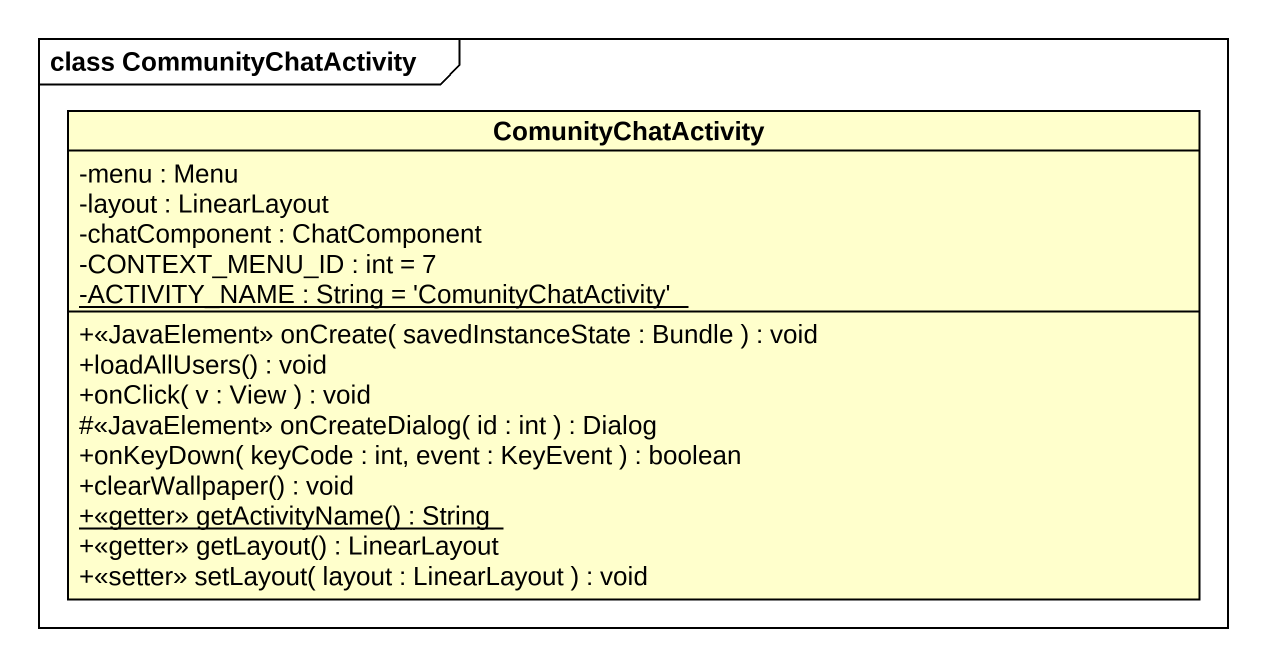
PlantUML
@startuml
mainframe class CommunityChatActivity
hide circle
hide empty members
skinparam classAttributeIconSize 0
class ComunityChatActivity {
  -menu : Menu
  -layout : LinearLayout
  -chatComponent : ChatComponent
  -CONTEXT_MENU_ID : int = 7
  {static} -ACTIVITY_NAME : String = 'ComunityChatActivity'
  +<<JavaElement>> onCreate( savedInstanceState : Bundle ) : void
  +loadAllUsers() : void
  +onClick( v : View ) : void
  #<<JavaElement>> onCreateDialog( id : int ) : Dialog
  +onKeyDown( keyCode : int, event : KeyEvent ) : boolean
  +clearWallpaper() : void
  {static} +<<getter>> getActivityName() : String
  +<<getter>> getLayout() : LinearLayout
  +<<setter>> setLayout( layout : LinearLayout ) : void
}
@enduml
